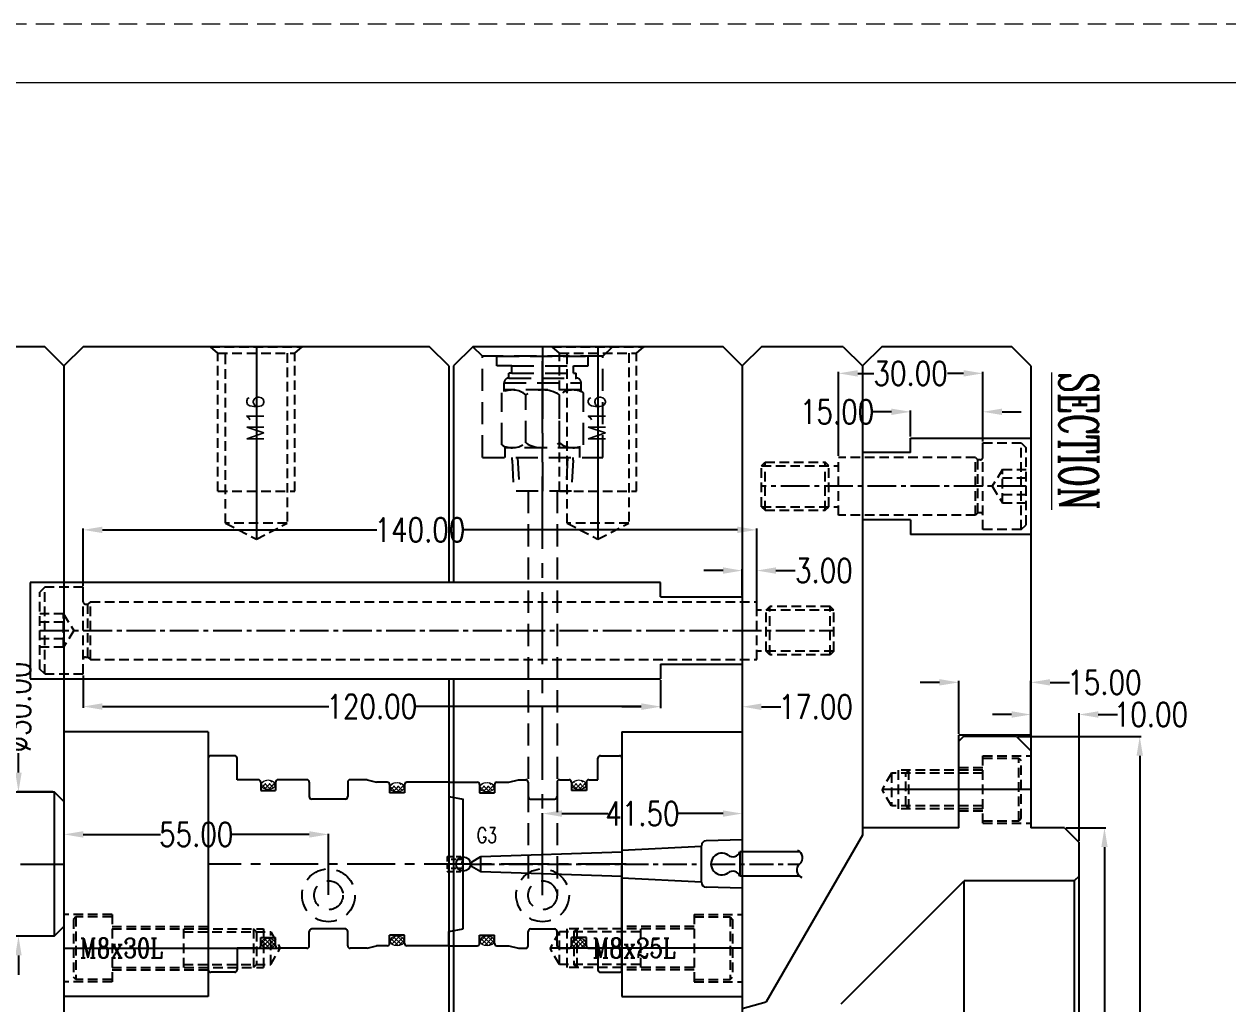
# Model space of a CAD drawing. Header units: millimetres. Extents: x 30214 to 31354, y -22640 to -21834.
# Drawn here: x 30340.9 to 30591.1, y -22037.4 to -21833.8 of the extents above; entities that cross this region are included whole.
import ezdxf
from ezdxf.enums import TextEntityAlignment as Align

# ---------------------------------------------------------------- set-up
doc = ezdxf.new("R2010")
doc.units = ezdxf.units.MM
doc.header["$LTSCALE"] = 8
for name, pattern in [('ACAD_ISO08W100', [36, 24, -3, 6, -3]), ('CENTER', [2, 1.25, -0.25, 0.25, -0.25]), ('CENTER2', [1.125, 0.75, -0.125, 0.125, -0.125]), ('DASHED', [0.75, 0.5, -0.25]), ('HIDDEN', [0.375, 0.25, -0.125])]:
    doc.linetypes.add(name, pattern=pattern)
doc.layers.get('DEFPOINTS').update_dxf_attribs({"color": 6})
for name, color, linetype in [('Cav-cor', 30, 'Continuous'), ('CL', 1, 'Continuous'), ('PIN', 5, 'Continuous'), ('PRODUCT', 1, 'Continuous'), ('Ru', 8, 'Continuous'), ('SCREW', 52, 'HIDDEN'), ('SLIDE', 6, 'Continuous'), ('SP', 3, 'Continuous'), ('WT', 4, 'Continuous')]:
    doc.layers.add(name, color=color, linetype=linetype)
for name, color, linetype, lineweight in [('dim', 3, 'Continuous', 15), ('MBOM-ASSIS-LAYER', 71, 'Continuous', 9), ('WR', 122, 'HIDDEN', 0)]:
    doc.layers.add(name, color=color, linetype=linetype, lineweight=lineweight)
doc.styles.add('ROMANC', font='RomanC.ttf', dxfattribs={"width": 0.8, "height": 7})
doc.styles.add('ROMANS', font='ROMANS.shx', dxfattribs={"height": 5, "bigfont": 'chineset.shx'})
doc.styles.get("Standard").update_dxf_attribs({"font": 'txt.shx', "width": 0.8, "bigfont": 'chineset.shx'})
doc.styles.add('txt', font='txt.shx', dxfattribs={"width": 0.75, "height": 3.2})
doc.dimstyles.new('ISO-25', dxfattribs={"dimtxt": 5, "dimasz": 4, "dimexe": 0.3, "dimexo": 0.3, "dimtad": 0, "dimzin": 1, "dimdsep": 46, "dimtxsty": 'Standard', "dimcen": 0, "dimclrd": 3, "dimclre": 3, "dimclrt": 3, "dimazin": 0, "dimtfac": 1, "dimtofl": 0, "dimtmove": 0, "dimatfit": 0, "dimfxl": 0, "dimarcsym": 0})
doc.dimstyles.new('副本副本ISO-25', dxfattribs={"dimtxt": 5, "dimasz": 4, "dimexe": 0.1, "dimexo": 0.1, "dimgap": 0.1, "dimtad": 0, "dimzin": 1, "dimdsep": 46, "dimtxsty": 'Standard', "dimcen": 0, "dimclrd": 3, "dimclre": 3, "dimclrt": 3, "dimadec": 1, "dimazin": 0, "dimtfac": 1, "dimtofl": 0, "dimtmove": 0, "dimatfit": 0, "dimfxl": 0, "dimarcsym": 0})

# ---------------------------------------------------------------- blocks, each defined once
blk = doc.blocks.new('20110314.083904')
at = {"linetype": 'HIDDEN'}
for p, q in [((-8, -1.33), (-9.6, 0)), ((-9.6, 0), (9.6, 0)), ((8, -1.33), (9.6, 0)), ((-8, -30), (-8, -1.33)), ((-8, -1.33), (8, -1.33)), ((-6.4, -36.66), (-6.4, -1.33)), ((6.4, -1.33), (6.4, -36.66)), ((8, -30), (8, -1.33)), ((-8, -30), (8, -30)), ((-6.4, -36.66), (0, -40)), ((6.4, -36.66), (-6.4, -36.66)), ((0, -40), (6.4, -36.66))]:
    blk.add_line(p, q, dxfattribs=at)
at = {"layer": 'CL', "linetype": 'ACAD_ISO08W100'}
blk.add_line((0, 0), (0, -40), dxfattribs=at)
at = {"color": 7, "style": 'ROMANS'}
blk.add_text('M16', height=3.556, rotation=90, dxfattribs=at).set_placement((-0.23, -14.88), align=Align.MIDDLE)
blk = doc.blocks.new('*D27438')
at = {"layer": 'DEFPOINTS', "color": 0}
for p in [(30557.19, -22000.81), (30565.48, -22000.81), (30557.19, -22100.81)]:
    blk.add_point(p, dxfattribs=at)
at = {"layer": 'dim', "color": 3, "lineweight": -2}
for p, q in [((30557.49, -22000.81), (30565.78, -22000.81)), ((30565.48, -22004.81), (30565.48, -22040.19)), ((30565.48, -22096.81), (30565.48, -22061.44)), ((30557.49, -22100.81), (30565.78, -22100.81))]:
    blk.add_line(p, q, dxfattribs=at)
at = {"layer": 'dim', "color": 3}
for points in [[(30566.15, -22004.81), (30564.82, -22004.81), (30565.48, -22000.81)], [(30564.82, -22096.81), (30566.15, -22096.81), (30565.48, -22100.81)]]:
    blk.add_solid(points, dxfattribs=at)
at = {"layer": 'dim', "color": 3, "insert": (30565.48, -22050.81), "char_height": 5, "attachment_point": 5, "rotation": 90}
blk.add_mtext('%%c100.00', dxfattribs=at)
blk = doc.blocks.new('*D27439')
at = {"layer": 'DEFPOINTS', "color": 0}
for p in [(30547.19, -21981.81), (30547.19, -22119.81), (30572.81, -22119.81)]:
    blk.add_point(p, dxfattribs=at)
at = {"layer": 'dim', "color": 3, "lineweight": -2}
for p, q in [((30547.49, -21981.81), (30573.11, -21981.81)), ((30572.81, -21985.81), (30572.81, -22039.52)), ((30572.81, -22115.81), (30572.81, -22062.11)), ((30547.49, -22119.81), (30573.11, -22119.81))]:
    blk.add_line(p, q, dxfattribs=at)
at = {"layer": 'dim', "color": 3}
for points in [[(30573.48, -21985.81), (30572.15, -21985.81), (30572.81, -21981.81)], [(30572.15, -22115.81), (30573.48, -22115.81), (30572.81, -22119.81)]]:
    blk.add_solid(points, dxfattribs=at)
at = {"layer": 'dim', "color": 3, "insert": (30572.81, -22050.81), "char_height": 5, "attachment_point": 5, "rotation": 90}
blk.add_mtext('%%c138.00', dxfattribs=at)
blk = doc.blocks.new('*D27440')
at = {"layer": 'DEFPOINTS', "color": 0}
for p in [(30560.19, -21977.25), (30550.19, -21981.56), (30560.19, -22003.81)]:
    blk.add_point(p, dxfattribs=at)
at = {"layer": 'dim', "color": 3, "lineweight": -2}
for p, q in [((30546.19, -21977.25), (30542.19, -21977.25)), ((30550.19, -21981.26), (30550.19, -21976.95)), ((30560.19, -22003.51), (30560.19, -21976.95)), ((30564.19, -21977.25), (30568.19, -21977.25))]:
    blk.add_line(p, q, dxfattribs=at)
at = {"layer": 'dim', "color": 3}
for points in [[(30546.19, -21977.91), (30546.19, -21976.58), (30550.19, -21977.25)], [(30564.19, -21976.58), (30564.19, -21977.91), (30560.19, -21977.25)]]:
    blk.add_solid(points, dxfattribs=at)
at = {"layer": 'dim', "color": 3, "insert": (30575.15, -21977.25), "char_height": 5, "attachment_point": 5}
blk.add_mtext('10.00', dxfattribs=at)
blk = doc.blocks.new('*D27441')
at = {"layer": 'DEFPOINTS', "color": 0}
for p in [(30550.19, -21970.57), (30535.19, -21981.56), (30550.19, -21981.56)]:
    blk.add_point(p, dxfattribs=at)
at = {"layer": 'dim', "color": 3, "lineweight": -2}
for p, q in [((30531.19, -21970.57), (30527.19, -21970.57)), ((30535.19, -21981.26), (30535.19, -21970.27)), ((30550.19, -21981.26), (30550.19, -21970.27)), ((30554.19, -21970.57), (30558.19, -21970.57))]:
    blk.add_line(p, q, dxfattribs=at)
at = {"layer": 'dim', "color": 3}
for points in [[(30531.19, -21971.23), (30531.19, -21969.9), (30535.19, -21970.57)], [(30554.19, -21969.9), (30554.19, -21971.23), (30550.19, -21970.57)]]:
    blk.add_solid(points, dxfattribs=at)
at = {"layer": 'dim', "color": 3, "insert": (30565.48, -21970.57), "char_height": 5, "attachment_point": 5}
blk.add_mtext('15.00', dxfattribs=at)
blk = doc.blocks.new('*D27468')
at = {"layer": 'DEFPOINTS', "color": 0}
for p in [(30540.19, -21906.36), (30540.19, -21920.81), (30510.19, -21923.81)]:
    blk.add_point(p, dxfattribs=at)
at = {"layer": 'dim', "color": 3, "lineweight": -2}
for p, q in [((30510.19, -21923.51), (30510.19, -21906.06)), ((30514.19, -21906.36), (30517.57, -21906.36)), ((30536.19, -21906.36), (30532.82, -21906.36)), ((30540.19, -21920.51), (30540.19, -21906.06))]:
    blk.add_line(p, q, dxfattribs=at)
at = {"layer": 'dim', "color": 3}
for points in [[(30514.19, -21905.69), (30514.19, -21907.03), (30510.19, -21906.36)], [(30536.19, -21907.03), (30536.19, -21905.69), (30540.19, -21906.36)]]:
    blk.add_solid(points, dxfattribs=at)
at = {"layer": 'dim', "color": 3, "insert": (30525.19, -21906.36), "char_height": 5, "attachment_point": 5}
blk.add_mtext('30.00', dxfattribs=at)
blk = doc.blocks.new('*D27469')
at = {"layer": 'DEFPOINTS', "color": 0}
for p in [(30540.19, -21914.35), (30525.19, -21919.81), (30540.19, -21920.81)]:
    blk.add_point(p, dxfattribs=at)
at = {"layer": 'dim', "color": 3, "lineweight": -2}
for p, q in [((30521.19, -21914.35), (30517.19, -21914.35)), ((30525.19, -21919.51), (30525.19, -21914.05)), ((30540.19, -21920.51), (30540.19, -21914.05)), ((30544.19, -21914.35), (30548.19, -21914.35))]:
    blk.add_line(p, q, dxfattribs=at)
at = {"layer": 'dim', "color": 3}
for points in [[(30521.19, -21915.01), (30521.19, -21913.68), (30525.19, -21914.35)], [(30544.19, -21913.68), (30544.19, -21915.01), (30540.19, -21914.35)]]:
    blk.add_solid(points, dxfattribs=at)
at = {"layer": 'dim', "color": 3, "insert": (30509.9, -21914.35), "char_height": 5, "attachment_point": 5}
blk.add_mtext('15.00', dxfattribs=at)
blk = doc.blocks.new('*D27470')
at = {"layer": 'DEFPOINTS', "color": 0}
for p in [(30353.19, -21968.81), (30473.19, -21969.81), (30473.19, -21975.59)]:
    blk.add_point(p, dxfattribs=at)
at = {"layer": 'dim', "color": 3, "lineweight": -2}
for p, q in [((30353.19, -21969.11), (30353.19, -21975.89)), ((30473.19, -21970.11), (30473.19, -21975.89)), ((30357.19, -21975.59), (30404.23, -21975.59)), ((30469.19, -21975.59), (30422.15, -21975.59))]:
    blk.add_line(p, q, dxfattribs=at)
at = {"layer": 'dim', "color": 3}
for points in [[(30357.19, -21974.92), (30357.19, -21976.25), (30353.19, -21975.59)], [(30469.19, -21976.25), (30469.19, -21974.92), (30473.19, -21975.59)]]:
    blk.add_solid(points, dxfattribs=at)
at = {"layer": 'dim', "color": 3, "insert": (30413.19, -21975.59), "char_height": 5, "attachment_point": 5}
blk.add_mtext('120.00', dxfattribs=at)
blk = doc.blocks.new('*D27471')
at = {"layer": 'DEFPOINTS', "color": 0}
for p in [(30493.19, -21947.34), (30490.19, -21952.81), (30493.19, -21953.81)]:
    blk.add_point(p, dxfattribs=at)
at = {"layer": 'dim', "color": 3, "lineweight": -2}
for p, q in [((30486.19, -21947.34), (30482.19, -21947.34)), ((30490.19, -21952.51), (30490.19, -21947.04)), ((30493.19, -21953.51), (30493.19, -21947.04)), ((30497.19, -21947.34), (30501.19, -21947.34))]:
    blk.add_line(p, q, dxfattribs=at)
at = {"layer": 'dim', "color": 3}
for points in [[(30486.19, -21948), (30486.19, -21946.67), (30490.19, -21947.34)], [(30497.19, -21946.67), (30497.19, -21948), (30493.19, -21947.34)]]:
    blk.add_solid(points, dxfattribs=at)
at = {"layer": 'dim', "color": 3, "insert": (30507.15, -21947.34), "char_height": 5, "attachment_point": 5}
blk.add_mtext('3.00', dxfattribs=at)
blk = doc.blocks.new('*D27472')
at = {"layer": 'DEFPOINTS', "color": 0}
for p in [(30490.19, -21966.81), (30473.19, -21969.81), (30490.19, -21975.63)]:
    blk.add_point(p, dxfattribs=at)
at = {"layer": 'dim', "color": 3, "lineweight": -2}
for p, q in [((30490.19, -21967.11), (30490.19, -21975.93)), ((30473.19, -21970.11), (30473.19, -21975.93)), ((30469.19, -21975.63), (30465.19, -21975.63)), ((30494.19, -21975.63), (30498.19, -21975.63))]:
    blk.add_line(p, q, dxfattribs=at)
at = {"layer": 'dim', "color": 3}
for points in [[(30469.19, -21976.3), (30469.19, -21974.96), (30473.19, -21975.63)], [(30494.19, -21974.96), (30494.19, -21976.3), (30490.19, -21975.63)]]:
    blk.add_solid(points, dxfattribs=at)
at = {"layer": 'dim', "color": 3, "insert": (30505.48, -21975.63), "char_height": 5, "attachment_point": 5}
blk.add_mtext('17.00', dxfattribs=at)
blk = doc.blocks.new('*D27473')
at = {"layer": 'DEFPOINTS', "color": 0}
for p in [(30493.19, -21938.88), (30353.19, -21950.81), (30493.19, -21955.56)]:
    blk.add_point(p, dxfattribs=at)
at = {"layer": 'dim', "color": 3, "lineweight": -2}
for p, q in [((30353.19, -21950.51), (30353.19, -21938.58)), ((30357.19, -21938.88), (30414.23, -21938.88)), ((30489.19, -21938.88), (30432.15, -21938.88)), ((30493.19, -21955.26), (30493.19, -21938.58))]:
    blk.add_line(p, q, dxfattribs=at)
at = {"layer": 'dim', "color": 3}
for points in [[(30357.19, -21938.21), (30357.19, -21939.54), (30353.19, -21938.88)], [(30489.19, -21939.54), (30489.19, -21938.21), (30493.19, -21938.88)]]:
    blk.add_solid(points, dxfattribs=at)
at = {"layer": 'dim', "color": 3, "insert": (30423.19, -21938.88), "char_height": 5, "attachment_point": 5}
blk.add_mtext('140.00', dxfattribs=at)
blk = doc.blocks.new('20160818.150049')
at = {"linetype": 'HIDDEN'}
for p, q in [((-34.95, 7), (-44.95, 7)), ((-34.95, 7), (-34.95, -7)), ((-34.95, 4.5), (-14.95, 4.5)), ((-34.95, -4.5), (-14.95, -4.5)), ((-34.95, -7), (-44.95, -7))]:
    blk.add_line(p, q, dxfattribs=at)
at = {"layer": 'SCREW'}
for p, q in [((-42.45, 6.5), (-42.95, 6)), ((-42.95, 6), (-42.95, -6)), ((-34.95, 6.5), (-42.45, 6.5)), ((-42.45, 6.5), (-42.45, -6.5)), ((-34.95, 4), (-3.45, 4)), ((-20.12, 4), (-20.12, -4)), ((-20.12, 3.38), (-1.95, 3.38)), ((-5.57, 4), (-5.57, -4)), ((-4.95, 3.38), (-5.57, 4)), ((-4.95, 3.38), (-4.95, -3.38)), ((-3.45, 4), (-3.45, -4)), ((-1.95, -3.38), (-1.95, 3.38)), ((-1.95, 3.38), (0, 0)), ((-1.95, -3.38), (0, 0)), ((-34.95, -4), (-3.45, -4)), ((-20.12, -3.38), (-1.95, -3.38)), ((-4.95, -3.38), (-5.57, -4)), ((-42.45, -6.5), (-42.95, -6)), ((-34.95, -6.5), (-42.45, -6.5))]:
    blk.add_line(p, q, dxfattribs=at)
at = {"layer": 'SCREW', "linetype": 'CENTER2', "ltscale": 10}
blk.add_line((-44.95, 0), (0, 0), dxfattribs=at)
at = {"layer": 'dim', "style": 'ROMANC', "width": 0.8}
blk.add_text('M8x30L', height=4.065, dxfattribs=at).set_placement((-41.63, -1.97))
blk = doc.blocks.new('20160818.150156')
at = {"linetype": 'HIDDEN'}
for p, q in [((-10, 7), (0, 7)), ((-10, 7), (-10, -7)), ((-10, 4.5), (-25, 4.5)), ((-10, -4.5), (-25, -4.5)), ((-10, -7), (0, -7))]:
    blk.add_line(p, q, dxfattribs=at)
at = {"layer": 'SCREW'}
for p, q in [((-10, 6.5), (-2.5, 6.5)), ((-2.5, 6.5), (-2, 6)), ((-2.5, 6.5), (-2.5, -6.5)), ((-2, 6), (-2, -6)), ((-38, 3.38), (-39.95, 0)), ((-38, -3.38), (-38, 3.38)), ((-21.15, 3.38), (-38, 3.38)), ((-36.5, 4), (-36.5, -4)), ((-10, 4), (-36.5, 4)), ((-35, 3.38), (-34.38, 4)), ((-35, 3.38), (-35, -3.38)), ((-34.38, 4), (-34.38, -4)), ((-21.15, 4), (-21.15, -4)), ((-38, -3.38), (-39.95, 0)), ((-21.15, -3.38), (-38, -3.38)), ((-10, -4), (-36.5, -4)), ((-35, -3.38), (-34.38, -4)), ((-10, -6.5), (-2.5, -6.5)), ((-2.5, -6.5), (-2, -6))]:
    blk.add_line(p, q, dxfattribs=at)
at = {"layer": 'SCREW', "linetype": 'CENTER2', "ltscale": 10}
blk.add_line((0, 0), (-39.95, 0), dxfattribs=at)
at = {"layer": 'dim', "style": 'ROMANC', "width": 0.8}
blk.add_text('M8x25L', height=4.065, dxfattribs=at).set_placement((-31.12, -1.97))
blk = doc.blocks.new('20100617.142056')
at = {"layer": 'MBOM-ASSIS-LAYER', "linetype": 'DASHED'}
blk.add_line((0, 841), (-1189, 841), dxfattribs=at)
at = {"layer": 'MBOM-ASSIS-LAYER'}
blk.add_line((-12.7, 828.3), (-1176.3, 828.3), dxfattribs=at)
blk = doc.blocks.new('*D27486')
at = {"layer": 'DEFPOINTS', "color": 0}
for p in [(30339.74, -21993.31), (30347.19, -21993.31), (30347.19, -22023.31)]:
    blk.add_point(p, dxfattribs=at)
at = {"layer": 'dim', "color": 3, "lineweight": -2}
for p, q in [((30339.74, -21989.31), (30339.74, -21985.31)), ((30346.89, -21993.31), (30339.44, -21993.31)), ((30346.89, -22023.31), (30339.44, -22023.31)), ((30339.74, -22027.31), (30339.74, -22031.31))]:
    blk.add_line(p, q, dxfattribs=at)
at = {"layer": 'dim', "color": 3}
for points in [[(30339.07, -21989.31), (30340.41, -21989.31), (30339.74, -21993.31)], [(30340.41, -22027.31), (30339.07, -22027.31), (30339.74, -22023.31)]]:
    blk.add_solid(points, dxfattribs=at)
at = {"layer": 'dim', "color": 3, "insert": (30339.74, -21975.69), "char_height": 5, "attachment_point": 5, "rotation": 90}
blk.add_mtext('%%c30.00', dxfattribs=at)
blk = doc.blocks.new('*D27487')
at = {"layer": 'DEFPOINTS', "color": 0}
for p in [(30490.19, -21980.81), (30490.19, -21997.83), (30448.69, -22014.81)]:
    blk.add_point(p, dxfattribs=at)
at = {"layer": 'dim', "color": 3, "lineweight": -2}
for p, q in [((30490.19, -21980.91), (30490.19, -21997.93)), ((30448.69, -22014.71), (30448.69, -21997.73)), ((30452.69, -21997.83), (30462.34, -21997.83)), ((30486.19, -21997.83), (30476.54, -21997.83))]:
    blk.add_line(p, q, dxfattribs=at)
at = {"layer": 'dim', "color": 3}
for points in [[(30452.69, -21997.17), (30452.69, -21998.5), (30448.69, -21997.83)], [(30486.19, -21998.5), (30486.19, -21997.17), (30490.19, -21997.83)]]:
    blk.add_solid(points, dxfattribs=at)
at = {"layer": 'dim', "color": 3, "insert": (30469.44, -21997.83), "char_height": 5, "attachment_point": 5}
blk.add_mtext('41.50', dxfattribs=at)
blk = doc.blocks.new('*D27488')
at = {"layer": 'DEFPOINTS', "color": 0}
for p in [(30349.19, -21995.31), (30349.19, -22002.16), (30404.19, -22014.81)]:
    blk.add_point(p, dxfattribs=at)
at = {"layer": 'dim', "color": 3, "lineweight": -2}
for p, q in [((30349.19, -21995.41), (30349.19, -22002.26)), ((30353.19, -22002.16), (30369.26, -22002.16)), ((30400.19, -22002.16), (30384.13, -22002.16)), ((30404.19, -22014.71), (30404.19, -22002.06))]:
    blk.add_line(p, q, dxfattribs=at)
at = {"layer": 'dim', "color": 3}
for points in [[(30353.19, -22001.5), (30353.19, -22002.83), (30349.19, -22002.16)], [(30400.19, -22002.83), (30400.19, -22001.5), (30404.19, -22002.16)]]:
    blk.add_solid(points, dxfattribs=at)
at = {"layer": 'dim', "color": 3, "insert": (30376.69, -22002.16), "char_height": 5, "attachment_point": 5}
blk.add_mtext('55.00', dxfattribs=at)
blk = doc.blocks.new('20160903.151524')
at = {"layer": 'WT', "color": 125, "linetype": 'HIDDEN', "ltscale": 2.3}
for p, q in [((-6.35, 23.56), (-6.01, 30)), ((-6.01, 30), (6.01, 30)), ((-5.19, 23), (-4.82, 30)), ((5.19, 23), (4.82, 30)), ((6.35, 23.56), (6.01, 30)), ((12.5, 23), (-12.5, 23)), ((-12.5, 23), (-12.5, 2)), ((-7.75, 23), (-7.75, 20.77)), ((-6.35, 23.56), (-6.35, 23)), ((6.35, 23.56), (6.35, 23)), ((7.75, 23), (7.75, 20.77)), ((12.5, 23), (12.5, 2)), ((-8.5, 20.43), (-8.5, 9.57)), ((-7.75, 21), (7.75, 21)), ((8.5, 20.43), (8.5, 9.57)), ((-3.5, 20.01), (-3.5, 9.99)), ((3.5, 20.01), (3.5, 9.99)), ((-8, 9.33), (-8, 7.51)), ((-8, 9), (8, 9)), ((8, 7.51), (-8, 7.51)), ((8, 9.33), (8, 7.51)), ((7, 6.51), (-7, 6.51)), ((-7, 6.51), (-7, 5.51)), ((-6.4, 5.51), (-7, 5.51)), ((-6.4, 5.51), (-7, 5.51)), ((6.4, 5.51), (-6.4, 5.51)), ((-6.4, 5.51), (-6.4, 4.01)), ((6.4, 5.51), (6.4, 4.01)), ((6.4, 5.51), (7, 5.51)), ((6.4, 5.51), (7, 5.51)), ((7, 6.51), (7, 5.51)), ((-9.5, 4.01), (-9.5, 2)), ((-6.4, 4.01), (-9.5, 4.01)), ((6.4, 4.01), (-6.4, 4.01)), ((6.4, 4.01), (9.5, 4.01)), ((9.5, 4.01), (9.5, 2)), ((-12.5, 2), (-14.5, 0)), ((-14.5, 0), (14.5, 0)), ((-12.5, 2), (12.5, 2)), ((9.5, 2), (-9.5, 2)), ((12.5, 2), (14.5, 0))]:
    blk.add_line(p, q, dxfattribs=at)
at = {"layer": 'WT', "color": 125, "linetype": 'CENTER', "ltscale": 1.5}
blk.add_line((0, 0), (0, 30), dxfattribs=at)
at = {"layer": 'WT', "color": 125, "linetype": 'HIDDEN', "ltscale": 2.3}
for centre, radius, start, end in [((-6.32, 16.53), 4.47, 50.9817, 119.248), ((0, 14.34), 6.66, 58.3016, 121.6984), ((6.32, 16.53), 4.47, 60.752, 129.0183), ((-6.32, 13.47), 4.47, 240.752, 309.0183), ((-7, 7.51), 1, 180, 270), ((0, 15.66), 6.66, 238.3016, 301.6984), ((6.32, 13.47), 4.47, 230.9817, 299.248), ((7, 7.51), 1, 270, 0)]:
    blk.add_arc(centre, radius, start, end, dxfattribs=at)

msp = doc.modelspace()

# ---------------------------------------------------------------- hatches: boundary and pattern name
at = {"layer": 'WR', "linetype": 'Continuous'}
h = msp.add_hatch(dxfattribs=at)
h.set_pattern_fill('ANSI37', color=6, scale=0.2, angle=270, style=0)
h.set_pattern_definition([(315, (47698.6773, -1534.6654), (0.449012806, 0.449012806), []), (45, (47698.6773, -1534.6654), (-0.449012806, 0.449012806), [])])
edge = h.paths.add_edge_path()
edge.add_ellipse((30391.642, -21991.833), major_axis=(1.497, 0), ratio=0.6548248, start_angle=369.61618, end_angle=450, ccw=False)
edge.add_line((30393.117, -21991.67), (30393.117, -21991.997))
edge.add_ellipse((30391.642, -21991.833), major_axis=(1.497, 0), ratio=0.6548248, start_angle=189.86725, end_angle=350.38382, ccw=False)
edge.add_line((30390.167, -21992.001), (30390.167, -21991.665))
edge.add_ellipse((30391.642, -21991.833), major_axis=(1.497, 0), ratio=0.6548248, start_angle=450, end_angle=530.13275, ccw=False)
h = msp.add_hatch(dxfattribs=at)
h.set_pattern_fill('ANSI37', color=6, scale=0.2, angle=270, style=0)
h.set_pattern_definition([(315, (47763.2773, -1534.6654), (0.449012806, 0.449012806), []), (45, (47763.2773, -1534.6654), (-0.449012806, 0.449012806), [])])
edge = h.paths.add_edge_path()
edge.add_ellipse((30456.242, -21991.833), major_axis=(1.497, 0), ratio=0.6548248, start_angle=369.61618, end_angle=450, ccw=False)
edge.add_line((30457.717, -21991.67), (30457.717, -21991.997))
edge.add_ellipse((30456.242, -21991.833), major_axis=(1.497, 0), ratio=0.6548248, start_angle=189.86725, end_angle=350.38382, ccw=False)
edge.add_line((30454.767, -21992.001), (30454.767, -21991.665))
edge.add_ellipse((30456.242, -21991.833), major_axis=(1.497, 0), ratio=0.6548248, start_angle=450, end_angle=530.13275, ccw=False)
h = msp.add_hatch(dxfattribs=at)
h.set_pattern_fill('ANSI37', color=6, scale=0.2, angle=270, style=0)
h.set_pattern_definition([(315, (47725.4773, -1535.1654), (0.449012806, 0.449012806), []), (45, (47725.4773, -1535.1654), (-0.449012806, 0.449012806), [])])
edge = h.paths.add_edge_path()
edge.add_ellipse((30418.442, -21992.333), major_axis=(1.497, 0), ratio=0.6548248, start_angle=369.61618, end_angle=450, ccw=False)
edge.add_line((30419.917, -21992.17), (30419.917, -21992.497))
edge.add_ellipse((30418.442, -21992.333), major_axis=(1.497, 0), ratio=0.6548248, start_angle=189.86725, end_angle=350.38382, ccw=False)
edge.add_line((30416.967, -21992.501), (30416.967, -21992.165))
edge.add_ellipse((30418.442, -21992.333), major_axis=(1.497, 0), ratio=0.6548248, start_angle=450, end_angle=530.13275, ccw=False)
h = msp.add_hatch(dxfattribs=at)
h.set_pattern_fill('ANSI37', color=6, scale=0.2, angle=270, style=0)
h.set_pattern_definition([(315, (47744.1773, -1535.1654), (0.449012806, 0.449012806), []), (45, (47744.1773, -1535.1654), (-0.449012806, 0.449012806), [])])
edge = h.paths.add_edge_path()
edge.add_ellipse((30437.142, -21992.333), major_axis=(1.497, 0), ratio=0.6548248, start_angle=369.61618, end_angle=450, ccw=False)
edge.add_line((30438.617, -21992.17), (30438.617, -21992.497))
edge.add_ellipse((30437.142, -21992.333), major_axis=(1.497, 0), ratio=0.6548248, start_angle=189.86725, end_angle=350.38382, ccw=False)
edge.add_line((30435.667, -21992.501), (30435.667, -21992.165))
edge.add_ellipse((30437.142, -21992.333), major_axis=(1.497, 0), ratio=0.6548248, start_angle=450, end_angle=530.13275, ccw=False)
h = msp.add_hatch(dxfattribs=at)
h.set_pattern_fill('ANSI37', color=6, scale=0.2, angle=90, style=0)
h.set_pattern_definition([(45, (47725.4773, -42481.4613), (0.449012806, -0.449012806), []), (315, (47725.4773, -42481.4613), (-0.449012806, -0.449012806), [])])
edge = h.paths.add_edge_path()
edge.add_ellipse((30418.442, -22024.293), major_axis=(1.497, 0), ratio=0.6548248, start_angle=-90, end_angle=-9.61618)
edge.add_line((30419.917, -22024.457), (30419.917, -22024.13))
edge.add_ellipse((30418.442, -22024.293), major_axis=(1.497, 0), ratio=0.6548248, start_angle=9.61618, end_angle=170.13275)
edge.add_line((30416.967, -22024.125), (30416.967, -22024.461))
edge.add_ellipse((30418.442, -22024.293), major_axis=(1.497, 0), ratio=0.6548248, start_angle=-170.13275, end_angle=-90)
h = msp.add_hatch(dxfattribs=at)
h.set_pattern_fill('ANSI37', color=6, scale=0.2, angle=90, style=0)
h.set_pattern_definition([(45, (47744.1773, -42481.4613), (0.449012806, -0.449012806), []), (315, (47744.1773, -42481.4613), (-0.449012806, -0.449012806), [])])
edge = h.paths.add_edge_path()
edge.add_ellipse((30437.142, -22024.293), major_axis=(1.497, 0), ratio=0.6548248, start_angle=-90, end_angle=-9.61618)
edge.add_line((30438.617, -22024.457), (30438.617, -22024.13))
edge.add_ellipse((30437.142, -22024.293), major_axis=(1.497, 0), ratio=0.6548248, start_angle=9.61618, end_angle=170.13275)
edge.add_line((30435.667, -22024.125), (30435.667, -22024.461))
edge.add_ellipse((30437.142, -22024.293), major_axis=(1.497, 0), ratio=0.6548248, start_angle=-170.13275, end_angle=-90)
h = msp.add_hatch(dxfattribs=at)
h.set_pattern_fill('ANSI37', color=6, scale=0.2, angle=90, style=0)
h.set_pattern_definition([(45, (47698.6773, -42481.9613), (0.449012806, -0.449012806), []), (315, (47698.6773, -42481.9613), (-0.449012806, -0.449012806), [])])
edge = h.paths.add_edge_path()
edge.add_ellipse((30391.642, -22024.793), major_axis=(1.497, 0), ratio=0.6548248, start_angle=-90, end_angle=-9.61618)
edge.add_line((30393.117, -22024.957), (30393.117, -22024.63))
edge.add_ellipse((30391.642, -22024.793), major_axis=(1.497, 0), ratio=0.6548248, start_angle=9.61618, end_angle=170.13275)
edge.add_line((30390.167, -22024.625), (30390.167, -22024.961))
edge.add_ellipse((30391.642, -22024.793), major_axis=(1.497, 0), ratio=0.6548248, start_angle=-170.13275, end_angle=-90)
h = msp.add_hatch(dxfattribs=at)
h.set_pattern_fill('ANSI37', color=6, scale=0.2, angle=90, style=0)
h.set_pattern_definition([(45, (47763.2773, -42481.9613), (0.449012806, -0.449012806), []), (315, (47763.2773, -42481.9613), (-0.449012806, -0.449012806), [])])
edge = h.paths.add_edge_path()
edge.add_ellipse((30456.242, -22024.793), major_axis=(1.497, 0), ratio=0.6548248, start_angle=-90, end_angle=-9.61618)
edge.add_line((30457.717, -22024.957), (30457.717, -22024.63))
edge.add_ellipse((30456.242, -22024.793), major_axis=(1.497, 0), ratio=0.6548248, start_angle=9.61618, end_angle=170.13275)
edge.add_line((30454.767, -22024.625), (30454.767, -22024.961))
edge.add_ellipse((30456.242, -22024.793), major_axis=(1.497, 0), ratio=0.6548248, start_angle=-170.13275, end_angle=-90)

# ---------------------------------------------------------------- linework, layer by layer
at = {"linetype": 'Continuous'}
for p, q in [((30345.192, -21900.813), (30273.192, -21900.813)), ((30349.192, -21904.813), (30345.192, -21900.813)), ((30353.192, -21900.813), (30349.192, -21904.813)), ((30425.192, -21900.813), (30353.192, -21900.813)), ((30429.192, -21904.813), (30425.192, -21900.813)), ((30434.192, -21900.813), (30430.192, -21904.813)), ((30486.192, -21900.813), (30434.192, -21900.813)), ((30490.192, -21904.813), (30486.192, -21900.813)), ((30494.192, -21900.813), (30490.192, -21904.813)), ((30511.192, -21900.813), (30494.192, -21900.813)), ((30511.192, -21900.813), (30515.192, -21904.813)), ((30519.192, -21900.813), (30515.192, -21904.813)), ((30546.192, -21900.813), (30519.192, -21900.813)), ((30550.192, -21904.813), (30546.192, -21900.813)), ((30349.192, -21904.813), (30349.192, -21941.813)), ((30429.192, -21904.813), (30429.192, -21949.813)), ((30430.192, -21904.813), (30430.192, -21949.813)), ((30490.192, -21904.813), (30490.192, -22050.813)), ((30525.192, -21919.813), (30550.192, -21919.813)), ((30525.192, -21922.813), (30525.192, -21919.813)), ((30525.192, -21922.813), (30515.192, -21922.813)), ((30525.192, -21936.813), (30515.192, -21936.813)), ((30525.192, -21936.813), (30525.192, -21939.813)), ((30550.192, -21939.813), (30525.192, -21939.813)), ((30349.192, -21941.813), (30349.192, -22196.813)), ((30473.192, -21949.813), (30342.192, -21949.813)), ((30342.192, -21949.813), (30342.192, -21969.813)), ((30473.192, -21952.813), (30473.192, -21949.813)), ((30473.192, -21952.813), (30490.192, -21952.813)), ((30473.192, -21966.813), (30490.192, -21966.813)), ((30473.192, -21966.813), (30473.192, -21969.813)), ((30342.192, -21969.813), (30473.192, -21969.813)), ((30429.192, -21969.813), (30429.192, -22196.813)), ((30430.192, -21969.813), (30430.192, -22196.813)), ((30550.192, -21981.563), (30535.192, -21981.563)), ((30535.192, -22000.813), (30535.192, -21981.563)), ((30536.192, -21981.813), (30535.192, -21982.813)), ((30547.192, -21981.813), (30536.192, -21981.813)), ((30535.192, -22000.813), (30515.192, -22000.813)), ((30557.192, -22000.813), (30550.192, -22000.813)), ((30557.192, -22000.813), (30550.192, -22000.813)), ((30557.192, -22000.813), (30560.192, -22003.813)), ((30515.192, -22002.333), (30495.192, -22036.974)), ((30559.192, -22011.813), (30536.329, -22011.813)), ((30490.192, -22038.313), (30495.192, -22036.974))]:
    msp.add_line(p, q, dxfattribs=at)
for p, q in [((30515.192, -21904.813), (30515.192, -22000.813)), ((30550.192, -21904.813), (30550.192, -21984.813)), ((30547.192, -21981.813), (30550.192, -21984.813)), ((30550.192, -21984.813), (30550.192, -22000.813)), ((30515.192, -22000.813), (30515.192, -22002.333)), ((30560.192, -22010.813), (30559.192, -22011.813)), ((30510.757, -22037.385), (30536.329, -22011.813)), ((30536.329, -22089.813), (30536.329, -22011.813)), ((30559.192, -22011.813), (30559.192, -22089.813))]:
    msp.add_line(p, q)
at = {"linetype": 'HIDDEN'}
for p, q in [((30540.192, -21985.816), (30550.192, -21985.816)), ((30540.192, -21999.816), (30540.192, -21985.816)), ((30540.192, -21988.316), (30535.192, -21988.316)), ((30540.192, -21997.316), (30535.192, -21997.316)), ((30540.192, -21999.816), (30550.192, -21999.816))]:
    msp.add_line(p, q, dxfattribs=at)
at = {"color": 7}
msp.add_line((30560.192, -22097.813), (30560.192, -22003.813), dxfattribs=at)
at = {"layer": 'Cav-cor', "color": 241}
for p, q in [((30379.192, -21980.813), (30349.192, -21980.813)), ((30379.192, -21980.813), (30379.192, -22035.813)), ((30465.192, -21980.813), (30490.192, -21980.813)), ((30465.192, -21980.813), (30465.192, -22035.813)), ((30379.192, -22035.813), (30349.192, -22035.813)), ((30465.192, -22035.813), (30490.192, -22035.813))]:
    msp.add_line(p, q, dxfattribs=at)
at = {"layer": 'Cav-cor', "color": 241, "linetype": 'HIDDEN', "ltscale": 0.5}
for p, q in [((30428.826, -22006.784), (30428.826, -22009.844)), ((30428.826, -22006.784), (30429.192, -22006.784)), ((30429.192, -22007.396), (30428.826, -22007.396)), ((30429.192, -22006.784), (30432.192, -22006.784)), ((30432.192, -22007.396), (30429.192, -22007.396)), ((30429.192, -22009.232), (30428.826, -22009.232)), ((30428.826, -22009.844), (30429.192, -22009.844)), ((30432.192, -22009.232), (30429.192, -22009.232)), ((30429.192, -22009.844), (30432.192, -22009.844))]:
    msp.add_line(p, q, dxfattribs=at)
msp.add_arc((30433.739, -22008.314), 1.853, 146.60151, 213.39849, dxfattribs=at)
at = {"layer": 'PIN'}
for p, q in [((30502.221, -22005.813), (30489.692, -22005.813)), ((30489.692, -22005.813), (30489.692, -22010.813)), ((30502.075, -22010.813), (30489.692, -22010.813))]:
    msp.add_line(p, q, dxfattribs=at)
at = {"layer": 'PIN', "linetype": 'CENTER', "ltscale": 0.5}
msp.add_line((30483.689, -22008.313), (30502.114, -22008.313), dxfattribs=at)
at = {"layer": 'PIN'}
for centre, radius, start, end in [((30488.217, -22005.225), 1.588, 232.34731, 338.27109), ((30501.111, -22007.018), 1.638, 308.55389, 69.48476), ((30485.939, -22008.313), 2.25, 54.45365, 305.54635), ((30503.153, -22009.579), 1.638, 128.55389, 249.48476), ((30488.217, -22011.401), 1.588, 21.72891, 127.65269)]:
    msp.add_arc(centre, radius, start, end, dxfattribs=at)
at = {"layer": 'PRODUCT'}
for p, q in [((30384.692, -21985.813), (30379.692, -21985.813)), ((30379.192, -21986.313), (30379.192, -22030.313)), ((30385.192, -21990.813), (30385.192, -21986.313)), ((30389.592, -21990.813), (30385.192, -21990.813)), ((30399.692, -21990.813), (30393.692, -21990.813)), ((30399.692, -21990.813), (30393.692, -21990.813)), ((30412.192, -21990.813), (30408.692, -21990.813)), ((30412.192, -21990.813), (30414.192, -21991.313)), ((30390.092, -21991.313), (30390.092, -21993.013)), ((30390.092, -21993.013), (30393.192, -21993.013)), ((30393.192, -21991.313), (30393.192, -21993.013)), ((30400.192, -21991.313), (30400.192, -21994.313)), ((30408.192, -21991.313), (30408.192, -21994.313)), ((30416.392, -21991.313), (30414.192, -21991.313)), ((30416.892, -21991.813), (30416.892, -21993.513)), ((30419.992, -21991.813), (30419.992, -21993.513)), ((30429.192, -21991.313), (30420.492, -21991.313)), ((30429.192, -21991.313), (30429.192, -21994.313)), ((30407.692, -21994.813), (30400.692, -21994.813)), ((30419.992, -21993.513), (30416.892, -21993.513)), ((30429.192, -21994.313), (30432.192, -21994.842)), ((30432.192, -22021.784), (30432.192, -21994.842)), ((30400.192, -22025.313), (30400.192, -22022.313)), ((30407.692, -22021.813), (30400.692, -22021.813)), ((30408.192, -22025.313), (30408.192, -22022.313)), ((30419.992, -22023.113), (30416.892, -22023.113)), ((30416.892, -22024.813), (30416.892, -22023.113)), ((30419.992, -22024.813), (30419.992, -22023.113)), ((30429.192, -22022.313), (30432.192, -22021.784)), ((30429.192, -22025.313), (30429.192, -22022.313)), ((30389.592, -22025.813), (30385.192, -22025.813)), ((30385.192, -22025.813), (30385.192, -22030.313)), ((30390.092, -22025.313), (30390.092, -22023.613)), ((30390.092, -22023.613), (30393.192, -22023.613)), ((30393.192, -22025.313), (30393.192, -22023.613)), ((30399.692, -22025.813), (30393.692, -22025.813)), ((30399.692, -22025.813), (30393.692, -22025.813)), ((30412.192, -22025.813), (30408.692, -22025.813)), ((30412.192, -22025.813), (30414.192, -22025.313)), ((30416.392, -22025.313), (30414.192, -22025.313)), ((30429.192, -22025.313), (30420.492, -22025.313)), ((30384.692, -22030.813), (30379.692, -22030.813)), ((30384.692, -22030.813), (30379.692, -22030.813))]:
    msp.add_line(p, q, dxfattribs=at)
for centre, start, end in [((30379.692, -21986.313), 90, 180), ((30384.692, -21986.313), 0, 90), ((30389.592, -21991.313), 0, 90), ((30393.692, -21991.313), 90, 180), ((30399.692, -21991.313), 0, 90), ((30408.692, -21991.313), 90, 180), ((30416.392, -21991.813), 0, 90), ((30420.492, -21991.813), 90, 180), ((30400.692, -21994.313), 180, 270), ((30407.692, -21994.313), 270, 0), ((30400.692, -22022.313), 90, 180), ((30407.692, -22022.313), 0, 90), ((30389.592, -22025.313), 270, 0), ((30393.692, -22025.313), 180, 270), ((30399.692, -22025.313), 270, 0), ((30408.692, -22025.313), 180, 270), ((30416.392, -22024.813), 270, 0), ((30420.492, -22024.813), 180, 270), ((30379.692, -22030.313), 180, 270), ((30384.692, -22030.313), 270, 0)]:
    msp.add_arc(centre, 0.5, start, end, dxfattribs=at)
at = {"layer": 'Ru'}
for p, q in [((30490.192, -22003.313), (30482.666, -22003.51)), ((30435.832, -22006.772), (30465.192, -22005.813)), ((30465.192, -22005.463), (30481.692, -22004.638)), ((30481.692, -22012.117), (30481.692, -22004.51)), ((30433.88, -22007.899), (30435.832, -22006.772)), ((30433.88, -22008.727), (30433.88, -22007.899)), ((30435.832, -22009.854), (30435.832, -22006.772)), ((30433.88, -22008.727), (30435.832, -22009.854)), ((30435.832, -22009.854), (30465.192, -22010.813)), ((30465.192, -22011.163), (30481.692, -22011.988)), ((30490.192, -22013.313), (30482.666, -22013.116))]:
    msp.add_line(p, q, dxfattribs=at)
at = {"layer": 'Ru', "linetype": 'CENTER'}
for p, q in [((30433.64, -22007.92), (30433.88, -22007.899)), ((30433.64, -22008.706), (30433.88, -22008.727))]:
    msp.add_line(p, q, dxfattribs=at)
at = {"layer": 'Ru', "linetype": 'CENTER', "ltscale": 0.5}
msp.add_line((30433.692, -22008.313), (30481.692, -22008.313), dxfattribs=at)
at = {"layer": 'Ru'}
msp.add_circle((30432.192, -22008.313), 1.5, dxfattribs=at)
for centre, start, end in [((30482.692, -22004.51), 91.5, 180), ((30482.692, -22012.117), 180, 268.5)]:
    msp.add_arc(centre, 1, start, end, dxfattribs=at)
at = {"layer": 'SCREW'}
for p, q in [((30540.192, -21920.813), (30548.192, -21920.813)), ((30540.192, -21922.813), (30540.192, -21920.813)), ((30540.192, -21923.813), (30540.192, -21922.813)), ((30548.192, -21920.813), (30549.192, -21921.813)), ((30548.192, -21938.813), (30548.192, -21920.813)), ((30549.192, -21937.813), (30549.192, -21921.813)), ((30494.192, -21925.563), (30494.942, -21924.813)), ((30494.192, -21934.063), (30494.192, -21925.563)), ((30494.192, -21925.563), (30510.192, -21925.563)), ((30494.942, -21924.813), (30507.442, -21924.813)), ((30494.942, -21934.813), (30494.942, -21924.813)), ((30508.192, -21925.563), (30507.442, -21924.813)), ((30507.442, -21934.813), (30507.442, -21924.813)), ((30508.192, -21934.063), (30508.192, -21925.563)), ((30538.692, -21923.813), (30510.192, -21923.813)), ((30510.192, -21935.813), (30510.192, -21923.813)), ((30538.692, -21923.813), (30539.192, -21924.313)), ((30538.692, -21935.813), (30538.692, -21923.813)), ((30539.692, -21924.313), (30539.192, -21924.313)), ((30539.192, -21935.313), (30539.192, -21924.313)), ((30540.192, -21938.813), (30540.192, -21923.813)), ((30494.192, -21934.063), (30510.192, -21934.063)), ((30494.192, -21934.063), (30494.942, -21934.813)), ((30494.942, -21934.813), (30507.442, -21934.813)), ((30507.442, -21934.813), (30508.192, -21934.063)), ((30539.192, -21935.313), (30538.692, -21935.813)), ((30539.692, -21935.313), (30539.192, -21935.313)), ((30538.692, -21935.813), (30510.192, -21935.813)), ((30548.192, -21938.813), (30549.192, -21937.813)), ((30548.192, -21938.813), (30540.192, -21938.813)), ((30345.192, -21950.813), (30344.192, -21951.813)), ((30353.192, -21950.813), (30345.192, -21950.813)), ((30345.192, -21968.813), (30345.192, -21950.813)), ((30353.192, -21952.813), (30353.192, -21950.813)), ((30344.192, -21967.813), (30344.192, -21951.813)), ((30353.192, -21953.813), (30353.192, -21952.813)), ((30353.192, -21968.813), (30353.192, -21953.813)), ((30353.692, -21954.313), (30354.192, -21954.313)), ((30354.692, -21953.813), (30354.192, -21954.313)), ((30354.192, -21965.313), (30354.192, -21954.313)), ((30354.692, -21953.813), (30493.192, -21953.813)), ((30354.692, -21965.813), (30354.692, -21953.813)), ((30493.192, -21965.813), (30493.192, -21953.813)), ((30509.192, -21955.563), (30493.192, -21955.563)), ((30495.192, -21955.563), (30495.942, -21954.813)), ((30495.192, -21964.063), (30495.192, -21955.563)), ((30508.442, -21954.813), (30495.942, -21954.813)), ((30495.942, -21964.813), (30495.942, -21954.813)), ((30509.192, -21955.563), (30508.442, -21954.813)), ((30508.442, -21964.813), (30508.442, -21954.813)), ((30509.192, -21964.063), (30509.192, -21955.563)), ((30353.692, -21965.313), (30354.192, -21965.313)), ((30354.192, -21965.313), (30354.692, -21965.813)), ((30354.692, -21965.813), (30493.192, -21965.813)), ((30509.192, -21964.063), (30493.192, -21964.063)), ((30495.942, -21964.813), (30495.192, -21964.063)), ((30508.442, -21964.813), (30495.942, -21964.813)), ((30509.192, -21964.063), (30508.442, -21964.813)), ((30345.192, -21968.813), (30344.192, -21967.813)), ((30345.192, -21968.813), (30353.192, -21968.813)), ((30540.192, -21986.316), (30547.692, -21986.316)), ((30547.692, -21999.316), (30547.692, -21986.316)), ((30547.692, -21986.316), (30548.192, -21986.816)), ((30548.192, -21998.816), (30548.192, -21986.816)), ((30521.192, -21989.441), (30519.244, -21992.816)), ((30521.192, -21989.441), (30521.192, -21996.191)), ((30540.192, -21989.441), (30521.192, -21989.441)), ((30522.692, -21996.816), (30522.692, -21988.816)), ((30540.192, -21988.816), (30522.692, -21988.816)), ((30524.192, -21989.441), (30524.817, -21988.816)), ((30524.192, -21996.191), (30524.192, -21989.441)), ((30524.817, -21996.816), (30524.817, -21988.816)), ((30521.192, -21996.191), (30519.244, -21992.816)), ((30540.192, -21996.191), (30521.192, -21996.191)), ((30540.192, -21996.816), (30522.692, -21996.816)), ((30524.192, -21996.191), (30524.817, -21996.816)), ((30540.192, -21999.316), (30547.692, -21999.316)), ((30547.692, -21999.316), (30548.192, -21998.816))]:
    msp.add_line(p, q, dxfattribs=at)
at = {"layer": 'SCREW', "linetype": 'HIDDEN'}
for p, q in [((30544.292, -21926.349), (30542.133, -21929.813)), ((30544.292, -21933.277), (30544.292, -21926.349)), ((30544.292, -21926.349), (30549.192, -21926.349)), ((30544.292, -21928.081), (30549.192, -21928.081)), ((30542.133, -21929.813), (30544.292, -21933.277)), ((30544.292, -21931.545), (30549.192, -21931.545)), ((30544.292, -21933.277), (30549.192, -21933.277)), ((30349.092, -21956.349), (30344.192, -21956.349)), ((30349.092, -21958.081), (30344.192, -21958.081)), ((30349.092, -21963.277), (30349.092, -21956.349)), ((30349.092, -21956.349), (30351.252, -21959.813)), ((30351.252, -21959.813), (30349.092, -21963.277)), ((30349.092, -21961.545), (30344.192, -21961.545)), ((30349.092, -21963.277), (30344.192, -21963.277))]:
    msp.add_line(p, q, dxfattribs=at)
at = {"layer": 'SCREW', "linetype": 'CENTER2'}
for p, q in [((30549.192, -21929.813), (30494.192, -21929.813)), ((30344.192, -21959.813), (30509.192, -21959.813))]:
    msp.add_line(p, q, dxfattribs=at)
at = {"layer": 'SCREW', "linetype": 'CENTER2', "ltscale": 10}
msp.add_line((30550.192, -21992.816), (30519.244, -21992.816), dxfattribs=at)
at = {"layer": 'SCREW'}
for centre, start, end in [((30539.692, -21923.813), 270, 0), ((30539.692, -21935.813), 0, 90), ((30353.692, -21953.813), 180, 270), ((30353.692, -21965.813), 90, 180)]:
    msp.add_arc(centre, 0.5, start, end, dxfattribs=at)
at = {"layer": 'SLIDE', "linetype": 'Continuous'}
for p, q in [((30460.692, -21985.813), (30464.692, -21985.813)), ((30460.192, -21990.813), (30460.192, -21986.313)), ((30465.192, -21986.313), (30465.192, -22008.313)), ((30441.692, -21991.313), (30443.692, -21990.813)), ((30443.692, -21990.813), (30445.192, -21990.813)), ((30452.192, -21990.813), (30454.192, -21990.813)), ((30458.292, -21990.813), (30460.192, -21990.813)), ((30429.192, -21991.313), (30435.092, -21991.313)), ((30435.592, -21991.813), (30435.592, -21993.513)), ((30438.692, -21991.813), (30438.692, -21993.513)), ((30439.192, -21991.313), (30441.692, -21991.313)), ((30445.692, -21991.313), (30445.692, -21994.313)), ((30451.692, -21991.313), (30451.692, -21994.313)), ((30454.692, -21991.313), (30454.692, -21993.013)), ((30457.792, -21993.013), (30454.692, -21993.013)), ((30457.792, -21991.313), (30457.792, -21993.013)), ((30435.592, -21993.513), (30438.692, -21993.513)), ((30446.192, -21994.813), (30451.192, -21994.813)), ((30465.192, -22030.313), (30465.192, -22008.313)), ((30435.592, -22023.113), (30438.692, -22023.113)), ((30435.592, -22024.813), (30435.592, -22023.113)), ((30438.692, -22024.813), (30438.692, -22023.113)), ((30445.692, -22025.313), (30445.692, -22022.313)), ((30446.192, -22021.813), (30451.192, -22021.813)), ((30451.692, -22025.313), (30451.692, -22022.313)), ((30429.192, -22025.313), (30435.092, -22025.313)), ((30439.192, -22025.313), (30441.692, -22025.313)), ((30441.692, -22025.313), (30443.692, -22025.813)), ((30443.692, -22025.813), (30445.192, -22025.813)), ((30452.192, -22025.813), (30454.192, -22025.813)), ((30454.692, -22025.313), (30454.692, -22023.613)), ((30457.792, -22023.613), (30454.692, -22023.613)), ((30457.792, -22025.313), (30457.792, -22023.613)), ((30458.292, -22025.813), (30460.192, -22025.813)), ((30460.192, -22025.813), (30460.192, -22030.313)), ((30460.692, -22030.813), (30464.692, -22030.813)), ((30460.692, -22030.813), (30464.692, -22030.813))]:
    msp.add_line(p, q, dxfattribs=at)
at = {"layer": 'SLIDE', "linetype": 'CENTER'}
msp.add_line((30466.046, -22008.313), (30379.192, -22008.313), dxfattribs=at)
at = {"layer": 'SLIDE', "linetype": 'Continuous'}
for centre, start, end in [((30460.692, -21986.313), 90, 180), ((30464.692, -21986.313), 0, 90), ((30445.192, -21991.313), 0, 90), ((30452.192, -21991.313), 90, 180), ((30454.192, -21991.313), 0, 90), ((30458.292, -21991.313), 90, 180), ((30435.092, -21991.813), 0, 90), ((30439.192, -21991.813), 90, 180), ((30446.192, -21994.313), 180, 270), ((30451.192, -21994.313), 270, 0), ((30446.192, -22022.313), 90, 180), ((30451.192, -22022.313), 0, 90), ((30435.092, -22024.813), 270, 0), ((30439.192, -22024.813), 180, 270), ((30445.192, -22025.313), 270, 0), ((30452.192, -22025.313), 180, 270), ((30454.192, -22025.313), 270, 0), ((30458.292, -22025.313), 180, 270), ((30460.692, -22030.313), 180, 270), ((30464.692, -22030.313), 270, 0)]:
    msp.add_arc(centre, 0.5, start, end, dxfattribs=at)
at = {"layer": 'SP'}
for p, q in [((30271.192, -21993.313), (30347.192, -21993.313)), ((30347.192, -21993.313), (30347.192, -22023.313)), ((30349.192, -21995.313), (30347.192, -21993.313)), ((30349.192, -21995.313), (30349.192, -22021.313)), ((30347.192, -22023.313), (30271.192, -22023.313)), ((30347.192, -22023.313), (30349.192, -22021.313))]:
    msp.add_line(p, q, dxfattribs=at)
at = {"layer": 'SP', "linetype": 'CENTER'}
msp.add_line((30244.192, -22008.313), (30349.192, -22008.313), dxfattribs=at)
at = {"layer": 'WR', "color": 6, "linetype": 'Continuous'}
for centre in [(30391.642, -21991.833), (30456.242, -21991.833), (30418.442, -21992.333), (30437.142, -21992.333)]:
    msp.add_ellipse(centre, major_axis=(-1.497, 0), ratio=0.6548248, dxfattribs=at)
at = {"layer": 'WR', "color": 6, "linetype": 'Continuous', "extrusion": (0, 0, -1)}
for centre in [(30418.442, -22024.293), (30437.142, -22024.293), (30391.642, -22024.793), (30456.242, -22024.793)]:
    msp.add_ellipse(centre, major_axis=(-1.497, 0), ratio=0.6548248, dxfattribs=at)
at = {"layer": 'WT', "color": 81, "linetype": 'CENTER', "ltscale": 1.5}
msp.add_line((30448.692, -22014.813), (30448.692, -21900.813), dxfattribs=at)
at = {"layer": 'WT', "color": 81, "linetype": 'HIDDEN', "ltscale": 2.3}
for p, q in [((30445.692, -21930.813), (30445.692, -22013.205)), ((30451.692, -21930.813), (30451.692, -22014.813))]:
    msp.add_line(p, q, dxfattribs=at)
for centre, radius in [((30404.192, -22014.813), 5.5), ((30448.692, -22014.813), 5.5), ((30404.192, -22014.813), 3), ((30448.692, -22014.813), 3)]:
    msp.add_circle(centre, radius, dxfattribs=at)

# ---------------------------------------------------------------- block references
for p in [(30389.192, -21900.813), (30460.192, -21900.813)]:
    msp.add_blockref('20110314.083904', p)
at = {"layer": 'MBOM-ASSIS-LAYER', "xscale": 0.9590438128709551, "yscale": 0.9590438128709551, "zscale": 0.9590438128709551}
msp.add_blockref('20100617.142056', (31354.161, -22640.336), dxfattribs=at)
at = {"layer": 'SCREW'}
for name, p in [('20160818.150049', (30394.141, -22025.813)), ('20160818.150156', (30490.192, -22025.813))]:
    msp.add_blockref(name, p, dxfattribs=at)
at = {"layer": 'WT', "rotation": 180}
msp.add_blockref('20160903.151524', (30448.692, -21900.813), dxfattribs=at)

# ---------------------------------------------------------------- texts
at = {"layer": 'dim', "style": 'ROMANC', "width": 0.6}
msp.add_text('%%USECTION', height=8.1, rotation=270, dxfattribs=at).set_placement((30560.138, -21920.472), align=Align.MIDDLE)
at = {"layer": 'dim', "color": 6, "insert": (30435.016, -22000.729), "char_height": 3.2, "width": 2.83804, "attachment_point": 1, "style": 'txt'}
msp.add_mtext('G3', dxfattribs=at)

# ---------------------------------------------------------------- dimensions: what is measured, and where the dimension line sits
at = {"layer": 'dim'}
for base, p1, p2, picture, middle in [((30540.192, -21906.359), (30510.192, -21923.813), (30540.192, -21920.813), '*D27468', (30525.192, -21906.359)), ((30540.192, -21914.347), (30525.192, -21919.813), (30540.192, -21920.813), '*D27469', (30509.901, -21914.347)), ((30493.192, -21938.878), (30353.192, -21950.813), (30493.192, -21955.563), '*D27473', (30423.192, -21938.878)), ((30490.192, -21975.63), (30473.192, -21969.813), (30490.192, -21966.813), '*D27472', (30505.484, -21975.63)), ((30473.192, -21975.586), (30353.192, -21968.813), (30473.192, -21969.813), '*D27470', (30413.192, -21975.586))]:
    dim = msp.add_linear_dim(base=base, p1=p1, p2=p2, dimstyle='ISO-25', override={"dimscale": 1}, dxfattribs=at)
    dim.commit()
    dim.dimension.update_dxf_attribs({"geometry": picture, "text_midpoint": middle, "dimtype": 160})
for base, p1, p2, picture, middle in [((30493.192, -21947.338), (30490.192, -21952.813), (30493.192, -21953.813), '*D27471', (30507.151, -21947.338)), ((30550.192, -21970.565), (30535.192, -21981.563), (30550.192, -21981.563), '*D27441', (30565.484, -21970.565)), ((30560.192, -21977.248), (30550.192, -21981.563), (30560.192, -22003.813), '*D27440', (30575.151, -21977.248))]:
    dim = msp.add_linear_dim(base=base, p1=p1, p2=p2, dimstyle='ISO-25', override={"dimscale": 1}, dxfattribs=at)
    dim.commit()
    dim.dimension.update_dxf_attribs({"geometry": picture, "text_midpoint": middle})
dim = msp.add_linear_dim(base=(30339.74, -21993.313), p1=(30347.192, -22023.313), p2=(30347.192, -21993.313), angle=90, text='%%c<>', dimstyle='ISO-25', dxfattribs=at)
dim.commit()
dim.dimension.update_dxf_attribs({"geometry": '*D27486', "text_midpoint": (30339.74, -21975.688), "dimtype": 160})
for base, p1, p2, picture, middle in [((30490.192, -21997.835), (30448.692, -22014.813), (30490.192, -21980.813), '*D27487', (30469.442, -21997.835)), ((30349.192, -22002.162), (30404.192, -22014.813), (30349.192, -21995.313), '*D27488', (30376.692, -22002.162))]:
    dim = msp.add_linear_dim(base=base, p1=p1, p2=p2, dimstyle='副本副本ISO-25', dxfattribs=at)
    dim.commit()
    dim.dimension.update_dxf_attribs({"geometry": picture, "text_midpoint": middle})
for base, p1, p2, picture, middle in [((30572.815, -22119.813), (30547.192, -21981.813), (30547.192, -22119.813), '*D27439', (30572.815, -22050.813)), ((30565.482, -22000.813), (30557.192, -22100.813), (30557.192, -22000.813), '*D27438', (30565.482, -22050.813))]:
    dim = msp.add_linear_dim(base=base, p1=p1, p2=p2, angle=90, text='%%c<>', dimstyle='ISO-25', override={"dimscale": 1}, dxfattribs=at)
    dim.commit()
    dim.dimension.update_dxf_attribs({"geometry": picture, "text_midpoint": middle})

doc.saveas('drawing.dxf')
